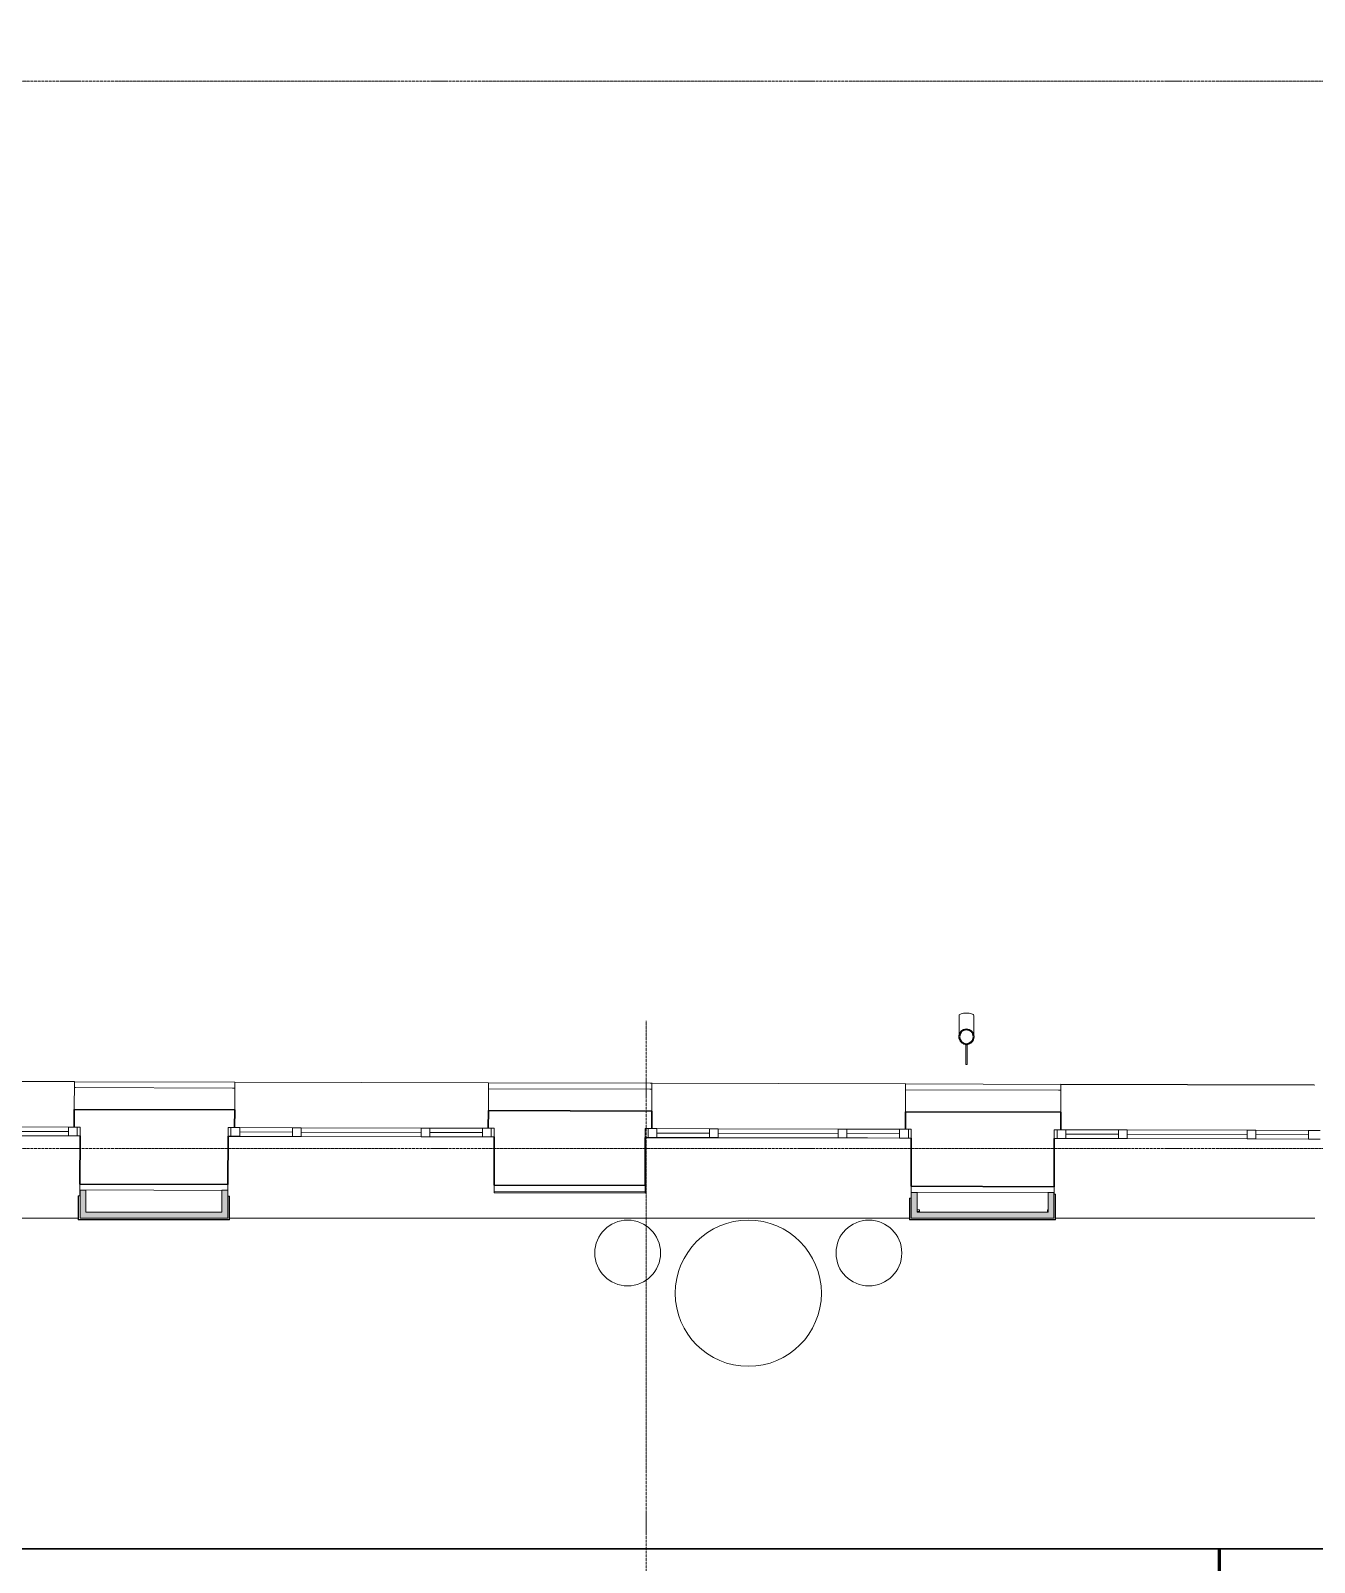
# Model space of a CAD drawing. Header units: millimetres. Extents: x -32 to 417638015, y -35 to 175284279.
# Drawn here: x 417158239 to 417167019, y 175241813 to 175252290 of the extents above; entities that cross this region are included whole.
import ezdxf

# ---------------------------------------------------------------- set-up
doc = ezdxf.new("R2010")
doc.units = ezdxf.units.MM
doc.linetypes.add('ADSK_Линия сетки', pattern=[25, 20, -2.5, 0, -2.5])
for name, color, linetype, lineweight in [('_ Окна', 7, 'Continuous', 9), ('_ЭМ_гофра', 5, 'Continuous', 60), ('_ЭМ_ТХобщее_слой', 7, 'Continuous', 30), ('Обобщенные модели', 7, 'Continuous', 18), ('Окна', 7, 'Continuous', 9), ('Оси', 253, 'Continuous', 9), ('Перекрытие', 7, 'Continuous', 18), ('Стены внутренние', 7, 'Continuous', 18), ('Стены наружные', 7, 'Continuous', 18), ('Стены несущие', 7, 'Continuous', 30), ('Стены отделка', 7, 'Continuous', 30), ('Стены штриховка', 7, 'Continuous', 9), ('ТХ', 5, 'Continuous', 0), ('ШТРИХОВКА', 252, 'Continuous', 15), ('ЭМ_Лоток 1_2', 162, 'Continuous', 30)]:
    doc.layers.add(name, color=color, linetype=linetype, lineweight=lineweight)
doc.layers.add('ЭОМ_Лотки рабочие', color=5, linetype='Continuous')
doc.linetypes.add('Cable in the tray', pattern='A,5,[130,ltypeshp.shx,S=1,R=0,X=0,Y=0],1.5,[130,ltypeshp.shx,S=1.5,R=90,X=0,Y=-1],1,[130,ltypeshp.shx,S=1,R=0,X=0.5,Y=0],5', length=12.5)

# ---------------------------------------------------------------- blocks, each defined once
blk = doc.blocks.new('ТХ 3 этаж')
at = {"layer": 'ТХ', "color": 8}
for centre, radius in [((37941.45445989474, 12269.45627165225), 225), ((38766.45445989474, 11994.45627165225), 500), ((39591.45445989474, 12269.45627165225), 225)]:
    blk.add_circle(centre, radius, dxfattribs=at)
blk = doc.blocks.new('План 3 этажа')
at = {"layer": 'Обобщенные модели', "lineweight": 9}
h = blk.add_hatch(dxfattribs=at)
h.set_pattern_fill('FP_16', color=8, style=0, pattern_type=2)
h.set_pattern_definition([(45, (507.3426196782602, 158.9018006899823), (-106.0660171779821, 106.0660171779821), [])])
h.paths.add_polyline_path([(33247.45461967824, 13817.03280069), (33269.14880663413, 13821.98435729487), (33286.54619380165, 13835.85831059706), (33296.20101528734, 13855.90675399217), (33296.20101528734, 13878.15884738779), (33286.54619380165, 13898.20729078292), (33269.14880663413, 13912.0812440851), (33247.45461967824, 13917.03280068998), (33224.7745203407, 13911.29500519696), (33208.36304555484, 13898.20729078292), (33198.70822406915, 13878.15884738778), (33199.83069172937, 13853.57592587876), (33208.36304555484, 13835.85831059705), (33225.76043272237, 13821.98435729487), (33244.76132488981, 13817.64752765005)])
at = {"layer": 'Стены внутренние'}
for points in [[(27185.3155875114, 12667.13994511951), (27225.3155875114, 12667.13994511951), (27225.3155875114, 12817.16781815498), (27185.3155875114, 12816.35070944555)], [(28195.29276132642, 12627.13994511957), (28194.6765335587, 12816.35527058014), (28155.2927613263, 12816.35070944555), (28155.2927613263, 12627.13994511957), (28194.6765335587, 12627.13994511957)], [(32876.90802929195, 12667.13994511952), (32910.28315379698, 12667.13994511952), (32910.28315379698, 12802.36466518621), (32870.28315379698, 12801.47647606953), (32870.28315379698, 12667.13994511952)], [(33845.28653249348, 12627.13994511958), (33845.02486538101, 12801.48006863578), (33805.28653249337, 12801.47647606953), (33805.28653249337, 12627.13994511958), (33845.19714138482, 12627.13994511958)], [(28155.29276132473, 12627.13994511957), (28155.2927613263, 12667.13994511951), (27185.3155875114, 12667.13994511951), (27185.3155875114, 12627.13994511957), (27719.56416849268, 12627.13994511957)], [(33781.49601027009, 12627.13994511958), (33805.28653249203, 12627.13994511958), (33805.28653249337, 12667.13994511952), (32870.28315379698, 12667.13994511952), (32870.28315379698, 12627.13994511958), (32927.34267625347, 12627.13994511958)]]:
    blk.add_hatch(color=8, dxfattribs=at).paths.add_polyline_path(points)
at = {"layer": '_ Окна', "color": 8}
for p, q in [((26745.46715612551, 13220.17186966788), (27105.46590861117, 13219.2241309041)), ((27165.3867224618, 13189.06627840302), (27165.54467892243, 13249.06607048397)), ((28217.38307694774, 13186.29677512658), (28217.54103340836, 13246.29656720752)), ((28277.46184725899, 13216.13871470641), (28637.46059974466, 13215.19097594263)), ((28697.46039182561, 13215.03301948201), (29517.45755026518, 13212.87428118674)), ((29577.45734234612, 13212.71632472611), (29937.45609483179, 13211.76858596234)), ((29997.37690868242, 13181.61073346126), (29997.53486514305, 13241.6105255422)), ((31070.37319039661, 13178.7859454236), (31070.53114685724, 13238.78573750454)), ((31130.45196070787, 13208.62788500343), (31490.45071319354, 13207.68014623965)), ((31550.45050527448, 13207.52218977903), (32370.44766371405, 13205.36345148376)), ((32430.447455795, 13205.20549502313), (32790.44620828066, 13204.25775625936)), ((32850.36702213129, 13174.09990375828), (32850.52497859192, 13234.09969583922)), ((33867.36349790325, 13171.42254175054), (33867.52145436388, 13231.42233383149)), ((33927.44226821451, 13201.26448133037), (34287.44102070018, 13200.3167425666)), ((34347.44081278112, 13200.15878610597), (35167.43797122069, 13198.0000478107)), ((35227.43776330163, 13197.84209135008), (35587.4365157873, 13196.8943525863))]:
    blk.add_line(p, q, dxfattribs=at)
at = {"layer": '_ Окна', "color": 8, "lineweight": 18}
for p, q in [((27105.54488684149, 13249.2240269446), (27105.38693038086, 13189.22423486365)), ((27185.54460961608, 13249.01341833043), (27105.54488684149, 13249.2240269446)), ((27185.38665315545, 13189.01362624948), (27185.54460961608, 13249.01341833043)), ((28197.38314625409, 13186.34942728012), (28197.54110271472, 13246.34921936107)), ((28197.54110271472, 13246.34921936107), (28277.54082548931, 13246.1386107469)), ((28277.54082548931, 13246.1386107469), (28277.38286902868, 13186.13881866595)), ((28637.38162151435, 13185.19107990218), (28637.53957797497, 13245.19087198312)), ((28637.53957797497, 13245.19087198312), (28697.53937005592, 13245.03291552249)), ((28697.53937005592, 13245.03291552249), (28697.38141359529, 13185.03312344155)), ((29517.37857203486, 13182.87438514629), (29517.53652849549, 13242.87417722724)), ((29517.53652849549, 13242.87417722724), (29577.53632057644, 13242.71622076661)), ((29577.53632057644, 13242.71622076661), (29577.37836411581, 13182.71642868566)), ((29937.5350730621, 13241.76848200283), (29937.37711660147, 13181.76868992189)), ((30017.53479583669, 13241.55787338866), (29937.5350730621, 13241.76848200283)), ((30017.37683937607, 13181.55808130772), (30017.53479583669, 13241.55787338866)), ((31050.37325970296, 13178.83859757714), (31050.53121616359, 13238.83838965809)), ((31050.53121616359, 13238.83838965809), (31130.53093893818, 13238.62778104392)), ((31130.53093893818, 13238.62778104392), (31130.37298247755, 13178.62798896297)), ((31490.37173496322, 13177.6802501992), (31490.52969142385, 13237.68004228014)), ((31490.52969142385, 13237.68004228014), (31550.52948350479, 13237.52208581951)), ((31550.52948350479, 13237.52208581951), (31550.37152704416, 13177.52229373857)), ((32370.36868548374, 13175.36355544331), (32370.52664194437, 13235.36334752426)), ((32370.52664194437, 13235.36334752426), (32430.52643402531, 13235.20539106363)), ((32430.52643402531, 13235.20539106363), (32430.36847756468, 13175.20559898268)), ((32790.52518651097, 13234.25765229985), (32790.36723005035, 13174.25786021891)), ((32870.52490928557, 13234.04704368568), (32790.52518651097, 13234.25765229985)), ((32870.36695282494, 13174.04725160474), (32870.52490928557, 13234.04704368568)), ((33847.36356720961, 13171.47519390409), (33847.52152367024, 13231.47498598503)), ((33847.52152367024, 13231.47498598503), (33927.52124644483, 13231.26437737086)), ((33927.52124644483, 13231.26437737086), (33927.3632899842, 13171.26458528991)), ((34287.36204246986, 13170.31684652614), (34287.51999893049, 13230.31663860708)), ((34287.51999893049, 13230.31663860708), (34347.51979101144, 13230.15868214646)), ((34347.51979101144, 13230.15868214646), (34347.36183455081, 13170.15889006551)), ((35167.35899299038, 13168.00015177025), (35167.516949451, 13227.9999438512)), ((35167.516949451, 13227.9999438512), (35227.51674153195, 13227.84198739057)), ((35227.51674153195, 13227.84198739057), (35227.35878507132, 13167.84219530962)), ((35587.51549401761, 13226.8942486268), (35587.35753755699, 13166.89445654585)), ((35667.51521679221, 13226.68364001262), (35587.51549401761, 13226.8942486268)), ((27105.38693038086, 13189.22423486365), (27185.38665315545, 13189.01362624948)), ((28277.38286902868, 13186.13881866595), (28197.38314625409, 13186.34942728012)), ((28697.38141359529, 13185.03312344155), (28637.38162151435, 13185.19107990218)), ((29577.37836411581, 13182.71642868566), (29517.37857203486, 13182.87438514629)), ((29937.37711660147, 13181.76868992189), (30017.37683937607, 13181.55808130772)), ((31130.37298247755, 13178.62798896297), (31050.37325970296, 13178.83859757714)), ((31550.37152704416, 13177.52229373857), (31490.37173496322, 13177.6802501992)), ((32430.36847756468, 13175.20559898268), (32370.36868548374, 13175.36355544331)), ((32790.36723005035, 13174.25786021891), (32870.36695282494, 13174.04725160474)), ((33927.3632899842, 13171.26458528991), (33847.36356720961, 13171.47519390409)), ((34347.36183455081, 13170.15889006551), (34287.36204246986, 13170.31684652614)), ((35227.35878507132, 13167.84219530962), (35167.35899299038, 13168.00015177025)), ((35587.35753755699, 13166.89445654585), (35667.35726033158, 13166.68384793168))]:
    blk.add_line(p, q, dxfattribs=at)
at = {"layer": 'Обобщенные модели', "color": 8}
for p, q in [((33197.45461967829, 14013.18438850483), (33197.45461967829, 13970.68025153376)), ((33297.45461967829, 13970.68025153375), (33297.45461967829, 14013.18438850483)), ((33242.45461967828, 13816.17401806192), (33242.45461967828, 13677.03280068996)), ((33252.45461967828, 13677.03280068996), (33252.45461967828, 13816.17401806192)), ((33242.45461967825, 13677.03280068995), (33252.45461967825, 13677.03280068995))]:
    blk.add_line(p, q, dxfattribs=at)
at = {"layer": 'Обобщенные модели', "color": 8, "flags": 128}
for points in [[(33197.45461967829, 13880.04967025469), (33197.45461967829, 13881.32005120701), (33197.45461967829, 13883.9835622731), (33197.45461967829, 13886.85992373835), (33197.45461967829, 13889.94453403799), (33197.45461967829, 13893.23245845355), (33197.45461967829, 13896.71843700735), (33197.45461967829, 13900.39689287736), (33197.45461967829, 13904.26194131887), (33197.45461967829, 13908.30739907886), (33197.45461967829, 13912.52679428793), (33197.45461967829, 13916.9133768138), (33197.45461967829, 13921.46012906022), (33197.45461967829, 13926.15977719348), (33197.45461967829, 13931.00480277913), (33197.45461967829, 13935.98745480979), (33197.45461967829, 13941.09976210508), (33197.45461967829, 13946.33354606394), (33197.45461967829, 13951.68043374849), (33197.45461967829, 13957.13187127905), (33197.45461967829, 13962.6791375185), (33197.45461967829, 13968.31335802418), (33197.45461967829, 13970.68025153376)], [(33297.45461967829, 13970.68025153375), (33297.45461967829, 13965.0125111), (33297.45461967829, 13959.42799203252), (33297.45461967829, 13953.93562837051), (33297.45461967829, 13948.54420672421), (33297.45461967829, 13943.26235221813), (33297.45461967829, 13938.09851469275), (33297.45461967829, 13933.06095518655), (33297.45461967829, 13928.15773272011), (33297.45461967829, 13923.39669140342), (33297.45461967829, 13918.78544788696), (33297.45461967829, 13914.33137917665), (33297.45461967829, 13910.04161083232), (33297.45461967829, 13905.92300556818), (33297.45461967829, 13901.98215227407), (33297.45461967829, 13898.2253554746), (33297.45461967829, 13894.65862524323), (33297.45461967829, 13891.28766758749), (33297.45461967829, 13888.11787532051), (33297.45461967829, 13885.15431943373), (33297.45461967829, 13882.4017409844), (33297.45461967829, 13880.04967025468)]]:
    blk.add_lwpolyline(points, dxfattribs=at)
at = {"layer": 'Обобщенные модели', "color": 8}
for radius, start, end in [(52.00000000000004, 90, 270), (52.00000000000001, 270, 90)]:
    blk.add_arc((33247.45461967825, 13867.03280068995), radius, start, end, dxfattribs=at)
at = {"layer": 'Обобщенные модели', "color": 8, "lineweight": 40}
for radius, start, end in [(49.99999999999995, 90, 270), (49.99999999999996, 270, 90)]:
    blk.add_arc((33247.45461967822, 13867.03280068997), radius, start, end, dxfattribs=at)
at = {"layer": 'Обобщенные модели', "color": 8}
for major_axis, ratio, start_param, end_param in [((-50.00000000000001, 1.362883799528872e-13), 0.3090169943749481, 4.712388980384695, 6.283185307179597), ((-49.99999999999999, 5.857276822912619e-14), 0.3090169943749482, 3.141592653589792, 4.712388980384689)]:
    blk.add_ellipse((33247.45461967825, 14013.18438850481), major_axis=major_axis, ratio=ratio, start_param=start_param, end_param=end_param, dxfattribs=at)
at = {"layer": 'Окна', "color": 8}
for p, q in [((26745.54613435582, 13250.17176570836), (27105.54488684149, 13249.22402694459)), ((27185.54460961608, 13249.01341833043), (27105.54488684149, 13249.2240269446)), ((27185.38665315545, 13189.01362624948), (27185.54460961608, 13249.01341833043)), ((28197.54110271472, 13246.34921936107), (28197.38314625409, 13186.34942728012)), ((28277.54082548931, 13246.1386107469), (28197.54110271472, 13246.34921936107)), ((28277.54082548931, 13246.13861074689), (28637.53957797497, 13245.19087198312)), ((28697.53937005592, 13245.03291552249), (28637.53957797497, 13245.19087198312)), ((28697.53937005592, 13245.03291552249), (29517.53652849549, 13242.87417722723)), ((29577.53632057644, 13242.71622076661), (29517.53652849549, 13242.87417722724)), ((29577.53632057644, 13242.7162207666), (29937.5350730621, 13241.76848200282)), ((30017.53479583669, 13241.55787338866), (29937.5350730621, 13241.76848200283)), ((30017.37683937607, 13181.55808130772), (30017.53479583669, 13241.55787338866)), ((31050.53121616359, 13238.83838965809), (31050.37325970296, 13178.83859757714)), ((31130.53093893818, 13238.62778104392), (31050.53121616359, 13238.83838965809)), ((31130.53093893818, 13238.62778104391), (31490.52969142385, 13237.68004228014)), ((31550.52948350479, 13237.52208581951), (31490.52969142385, 13237.68004228014)), ((31550.5294835048, 13237.52208581951), (32370.52664194437, 13235.36334752425)), ((32430.52643402531, 13235.20539106363), (32370.52664194437, 13235.36334752426)), ((32430.52643402531, 13235.20539106362), (32790.52518651097, 13234.25765229984)), ((32870.52490928557, 13234.04704368568), (32790.52518651097, 13234.25765229985)), ((32870.36695282494, 13174.04725160474), (32870.52490928557, 13234.04704368568)), ((33847.52152367024, 13231.47498598503), (33847.36356720961, 13171.47519390409)), ((33927.52124644483, 13231.26437737086), (33847.52152367024, 13231.47498598503)), ((33927.52124644483, 13231.26437737086), (34287.51999893049, 13230.31663860708)), ((34347.51979101144, 13230.15868214646), (34287.51999893049, 13230.31663860708)), ((34347.51979101144, 13230.15868214645), (35167.516949451, 13227.99994385119)), ((35227.51674153195, 13227.84198739057), (35167.516949451, 13227.9999438512)), ((35227.51674153195, 13227.84198739056), (35587.51549401761, 13226.89424862679)), ((35667.51521679221, 13226.68364001262), (35587.51549401761, 13226.8942486268)), ((27105.38693038086, 13189.22423486356), (26745.38817789519, 13190.17197362733)), ((27105.38693038086, 13189.22423486365), (27185.38665315545, 13189.01362624948)), ((28197.38314625409, 13186.34942728012), (28277.38286902868, 13186.13881866595)), ((28637.38162151435, 13185.19107990209), (28277.38286902868, 13186.13881866586)), ((28637.38162151435, 13185.19107990218), (28697.38141359529, 13185.03312344155)), ((29517.37857203486, 13182.87438514619), (28697.38141359529, 13185.03312344146)), ((29517.37857203486, 13182.87438514629), (29577.37836411581, 13182.71642868566)), ((29937.37711660147, 13181.76868992179), (29577.37836411581, 13182.71642868557)), ((29937.37711660147, 13181.76868992189), (30017.37683937607, 13181.55808130772)), ((31050.37325970296, 13178.83859757714), (31130.37298247755, 13178.62798896297)), ((31490.37173496322, 13177.68025019911), (31130.37298247755, 13178.62798896288)), ((31490.37173496322, 13177.6802501992), (31550.37152704416, 13177.52229373857)), ((32370.36868548374, 13175.36355544321), (31550.37152704417, 13177.52229373848)), ((32370.36868548374, 13175.36355544331), (32430.36847756468, 13175.20559898268)), ((32790.36723005035, 13174.25786021881), (32430.36847756468, 13175.20559898259)), ((32790.36723005035, 13174.25786021891), (32870.36695282494, 13174.04725160474)), ((33847.36356720961, 13171.47519390409), (33927.3632899842, 13171.26458528991)), ((34287.36204246986, 13170.31684652605), (33927.3632899842, 13171.26458528982)), ((34287.36204246986, 13170.31684652614), (34347.36183455081, 13170.15889006551)), ((35167.35899299038, 13168.00015177016), (34347.36183455081, 13170.15889006542)), ((35167.35899299038, 13168.00015177025), (35227.35878507132, 13167.84219530962)), ((35587.35753755699, 13166.89445654575), (35227.35878507132, 13167.84219530953)), ((35587.35753755699, 13166.89445654585), (35667.35726033158, 13166.68384793168))]:
    blk.add_line(p, q, dxfattribs=at)
at = {"layer": 'Оси', "color": 8, "linetype": 'ADSK_Линия сетки'}
for p, q in [((-10051.77423916385, 20403.90181029199), (56512.19555426505, 20403.90181029178)), ((31056.9080292919, -3523.687778418655), (31056.90802929195, 13975.18580564309)), ((-10051.77423916385, 13103.90181029199), (56512.195554265, 13103.90181029178))]:
    blk.add_line(p, q, dxfattribs=at)
at = {"layer": 'Перекрытие', "color": 8}
for p, q in [((28697.38141359529, 13184.99204553821), (28197.37957278796, 13184.99204553821)), ((30016.90802929195, 13003.48048043145), (30016.90802929195, 13181.559315505)), ((32569.67407341016, 13174.83886073061), (31051.90802929195, 13174.83886073061)), ((31051.90802929195, 13174.83886073061), (31051.90802929195, 12811.89610588643)), ((27190.274305926, 12817.16781815497), (27190.274305926, 12819.23114270124)), ((31051.90802929195, 12811.89610588643), (31049.40724073432, 12811.89610588643)), ((32876.90802929195, 12802.3646651862), (32876.90802929195, 12804.02874928285)), ((22582.3253960298, 12627.13994511948), (27173.43912149227, 12627.13994511949)), ((28207.29276132624, 12627.1399451195), (32858.41927078395, 12627.13994511951)), ((33857.28653249331, 12627.13994511951), (35630.72875330463, 12627.13994511952))]:
    blk.add_line(p, q, dxfattribs=at)
at = {"layer": 'Стены внутренние', "color": 8}
for p, q in [((32910.28315379698, 12683.13994511945), (32927.34267625347, 12683.13994511945)), ((32927.34267625347, 12671.13994511945), (32927.34267625347, 12683.13994511945)), ((33800.74039645132, 12683.13994511946), (33805.28653249331, 12683.13994511946)), ((33800.74039645132, 12671.13994511946), (33800.74039645132, 12683.13994511946)), ((32927.34267625347, 12671.13994511945), (32910.28315379698, 12671.13994511945)), ((33805.28653249331, 12671.13994511946), (33800.74039645132, 12671.13994511946))]:
    blk.add_line(p, q, dxfattribs=at)
at = {"layer": 'Стены наружные', "color": 8}
for p, q in [((25411.36686893477, 13563.68522270786), (27146.36085660872, 13559.11764838796)), ((27146.36085660831, 13559.11750977478), (25412.36686510412, 13563.68245148796)), ((25412.36949771177, 13564.68244802264), (27147.36348538607, 13560.11487370274)), ((27147.36348538607, 13560.11487370274), (27147.36085277837, 13559.11487716806)), ((28242.35969086306, 13557.23216829623), (28242.35705825535, 13556.23217176155)), ((28242.35969086306, 13557.23216829623), (29977.3536785373, 13552.66459397633)), ((28243.35705515533, 13556.2296777661), (29978.35104282928, 13551.6621034462)), ((29977.35104592965, 13551.66459744165), (28243.35705515539, 13556.22953915291)), ((29977.3536785373, 13552.66459397633), (29977.35104592965, 13551.66459744165)), ((31096.3471686042, 13548.71884806312), (32831.34115627821, 13544.15127374321)), ((31097.3497973815, 13549.71607337789), (31097.34716477385, 13548.71607684321)), ((32831.34115627804, 13544.15113513003), (31097.34716477385, 13548.71607684321)), ((31097.3497973815, 13549.71607337789), (32832.3437850558, 13545.148499058)), ((32832.3437850558, 13545.148499058), (32832.34115244815, 13544.14850252331)), ((33892.34011181933, 13542.35793492019), (33892.33747921168, 13541.35793838551)), ((33892.34011181933, 13542.35793492019), (35626.46629623324, 13537.79264519373)), ((33893.3374761109, 13541.35544439005), (35628.33146378485, 13536.78787007015)), ((35626.46366362559, 13536.79264865905), (33893.3374761109, 13541.35530577687)), ((35626.46629623324, 13537.79264519373), (35626.46366362559, 13536.79264865905))]:
    blk.add_line(p, q, dxfattribs=at)
at = {"layer": 'Стены несущие', "color": 8}
for p, q in [((27145.86066115007, 13369.11830679839), (27145.5447482288, 13249.11872263748)), ((28242.85685969662, 13366.23033617653), (27145.86066115007, 13369.11830679839)), ((28242.54094677541, 13246.23075201562), (28242.85685969662, 13366.23033617653)), ((29977.85084737063, 13361.66276185663), (29977.53493444936, 13241.66317769571)), ((29977.85084737046, 13361.6627618566), (31095.84697314556, 13358.71950647354)), ((31095.53106022428, 13238.71992231263), (31095.84697314556, 13358.71950647354)), ((32830.84096081933, 13354.15193215364), (32830.52504789823, 13234.15234799273)), ((33892.83728065219, 13351.35610280048), (32830.84096081933, 13354.15193215364)), ((33892.52136773098, 13231.35651863958), (33892.83728065219, 13351.35610280048)), ((27185.38665315538, 13189.01362624945), (27184.51789262122, 12859.01476980327)), ((28196.51438571967, 12856.35057083397), (28197.38314625394, 13186.34942728015)), ((30017.37683937594, 13181.55808130769), (30016.50807884202, 12851.55922486151)), ((31049.50449917, 12848.83974113099), (31050.37325970305, 13178.83859757717)), ((32870.36695282493, 13174.04725160471), (32869.49819229153, 12844.04839515853)), ((33846.49480667571, 12841.47633745793), (33847.36356720957, 13171.47519390411)), ((27184.51789262122, 12859.01476980327), (28196.51438571967, 12856.35057083397)), ((28196.51438572002, 12856.35057083283), (27184.51789262117, 12859.01476980214)), ((30016.50807884202, 12851.55922486151), (31049.50449917, 12848.83974113099)), ((31049.50449916959, 12848.83974112986), (30016.50807884202, 12851.55922486038)), ((32869.49819229153, 12844.04839515853), (33846.49480667571, 12841.47633745793)), ((33846.49480667611, 12841.47633745681), (32869.49819229159, 12844.04839515741))]:
    blk.add_line(p, q, dxfattribs=at)
at = {"layer": 'Стены отделка', "color": 8, "lineweight": 9}
for p, q in [((27146.36085660831, 13559.11764838796), (27145.86066114967, 13369.11830679835)), ((27146.25555230159, 13519.11778700066), (27153.25552804401, 13519.09935874697)), ((28243.35705515539, 13556.2296777661), (27146.36085660872, 13559.11764838796)), ((28243.25175084762, 13516.22981637885), (28228.25180282799, 13516.26930549401)), ((28242.85685969651, 13366.23033617649), (28243.25175084762, 13516.22981637885)), ((28243.25175084779, 13516.2298163788), (28243.35705515539, 13556.2296777661)), ((28243.25175084762, 13516.22981637885), (28243.25175084779, 13516.2298163788)), ((29978.35104282963, 13551.6621034462), (29978.24573852209, 13511.6622420589)), ((31083.34721365286, 13548.75307196292), (29978.35104282963, 13551.6621034462)), ((31096.3471686038, 13548.71884806312), (31083.34721365332, 13548.75307196292)), ((31096.24186429702, 13508.71898667582), (31096.3471686038, 13548.71884806312)), ((32831.3411562781, 13544.15127374321), (32831.23585197132, 13504.15141235592)), ((33893.33747611084, 13541.35544439005), (32831.34115627821, 13544.15127374321)), ((33893.23217180331, 13501.35558300276), (33893.33747611084, 13541.35544439005)), ((29978.24573852163, 13511.66224205896), (29977.85084737046, 13361.6627618566)), ((31096.24186429719, 13508.71898667588), (31083.24190934625, 13508.75321057568)), ((31095.84697314521, 13358.71950647352), (31096.24186429719, 13508.71898667588)), ((32831.23585197201, 13504.15141235598), (32830.84096082003, 13354.15193215362)), ((33893.23217180365, 13501.35558300283), (33878.23222378356, 13501.39507211799)), ((33892.83728065254, 13351.35610280047), (33893.23217180365, 13501.35558300283)), ((27145.86066114967, 13369.11830679835), (27145.86066115007, 13369.11830679839)), ((33892.83728065219, 13351.35610280048), (33892.83728065254, 13351.35610280047)), ((27184.41258831526, 12819.01490841484), (27184.30728400784, 12779.01504702868)), ((27184.51789262117, 12859.01476980214), (27184.41258831444, 12819.01490841484)), ((28196.40908141324, 12816.35070944554), (27184.41258831444, 12819.01490841484)), ((27185.3155875114, 12627.13994511949), (27185.3155875114, 12819.01253116398)), ((27225.31558751134, 12817.16781815497), (27185.31558751134, 12817.16781815497)), ((27225.31558751134, 12667.1399451195), (27225.31558751134, 12817.16781815497)), ((28155.29276132624, 12817.16781815497), (28155.29276132624, 12667.13994511949)), ((28195.29276132624, 12817.16781815497), (28155.29276132624, 12817.16781815497)), ((28195.29276132624, 12817.16781815497), (28195.29276132624, 12627.13994511948)), ((28196.3037771064, 12776.35084805938), (28196.51438572002, 12856.35057083283)), ((30016.50807884202, 12851.55922486038), (30016.37118324288, 12799.55940505689)), ((30016.37118324288, 12799.55940505689), (31049.36760357046, 12796.83992132638)), ((31049.36760357046, 12796.83992132638), (31049.50449916959, 12848.83974112986)), ((32869.49819229159, 12844.04839515741), (32869.28758367727, 12764.04867238394)), ((32870.28315379698, 12804.04619004138), (32869.39288798481, 12804.04853377011)), ((33846.38950236933, 12801.47647606951), (32870.28315379698, 12804.04619004138)), ((32870.28315379698, 12627.13994511951), (32870.28315379698, 12804.04619004138)), ((32910.28315379698, 12802.3646651862), (32870.28315379698, 12802.3646651862)), ((32910.28315379698, 12667.13994511951), (32910.28315379698, 12802.3646651862)), ((33805.28653249331, 12802.3646651862), (33805.28653249331, 12667.1399451195)), ((33845.28653249331, 12802.3646651862), (33805.28653249331, 12802.3646651862)), ((33845.28653249331, 12802.3646651862), (33845.28653249331, 12627.1399451195)), ((33846.35791107698, 12789.47651765332), (33846.49480667611, 12841.47633745681)), ((33857.28653249331, 12789.44774678098), (33846.35791107698, 12789.47651765332)), ((33857.28653249331, 12617.1399451195), (33857.28653249331, 12789.44774678098)), ((27184.30728400784, 12779.01504702868), (27173.3155875114, 12779.04398395354)), ((27173.3155875114, 12779.04398395354), (27173.3155875114, 12617.13994511949)), ((28207.29276132624, 12776.32191827491), (28196.3037771064, 12776.35084805938)), ((28207.29276132624, 12617.13994511948), (28207.29276132624, 12776.32191827491)), ((32869.28758367727, 12764.04867238394), (32858.28315379698, 12764.07764283092)), ((32858.28315379698, 12764.07764283092), (32858.28315379698, 12617.13994511951)), ((27175.31558751134, 12615.1399451195), (28205.29276132624, 12615.13994511948)), ((27185.31558751134, 12627.1399451195), (28195.29276132624, 12627.13994511949)), ((28155.29276132624, 12667.13994511948), (27225.31558751134, 12667.1399451195)), ((32860.28315379698, 12615.13994511951), (33855.28653249331, 12615.1399451195)), ((32870.28315379698, 12627.13994511951), (33845.28653249331, 12627.1399451195)), ((33805.28653249331, 12667.1399451195), (32910.28315379698, 12667.13994511951))]:
    blk.add_line(p, q, dxfattribs=at)
at = {"layer": 'Стены штриховка', "color": 8}
for p, q in [((28228.25180282799, 13516.26930549401), (27153.25552804401, 13519.09935874697)), ((31083.24190934625, 13508.75321057568), (29978.24573852163, 13511.66224205896)), ((32831.23585197132, 13504.15141235592), (33878.23222378356, 13501.39507211799)), ((30016.37644845829, 12801.55939812626), (31049.37286878569, 12798.83991439574)), ((30016.40277453524, 12811.55936347308), (31049.399194862, 12808.83987974257)), ((33855.28653249331, 12615.1399451195), (33855.28653249331, 12789.45301201458)), ((27175.3155875114, 12779.03871871994), (27175.31558751134, 12615.1399451195)), ((28205.29276132624, 12615.13994511948), (28205.29276132624, 12776.32718350851)), ((32860.28315379698, 12764.07237759732), (32860.28315379698, 12615.13994511951)), ((27173.3155875114, 12617.13994511949), (28207.29276132624, 12617.13994511948)), ((27173.3155875114, 12617.13994511949), (27173.3155875114, 12615.1399451195)), ((27173.3155875114, 12615.1399451195), (27175.31558751134, 12615.1399451195)), ((28205.29276132624, 12615.13994511948), (28207.29276132624, 12615.13994511948)), ((28207.29276132624, 12615.13994511948), (28207.29276132624, 12617.13994511948)), ((32858.28315379698, 12617.13994511951), (33857.28653249331, 12617.1399451195)), ((32858.28315379698, 12617.13994511951), (32858.28315379698, 12615.13994511951)), ((32858.28315379698, 12615.13994511951), (32860.28315379698, 12615.13994511951)), ((33855.28653249331, 12615.1399451195), (33857.28653249331, 12615.1399451195)), ((33857.28653249331, 12615.1399451195), (33857.28653249331, 12617.1399451195))]:
    blk.add_line(p, q, dxfattribs=at)
at = {"layer": 'ЭОМ_Лотки рабочие'}
blk.add_blockref('ТХ 3 этаж', (-7010.895253870607, 118.5421783487909), dxfattribs=at)
blk = doc.blocks.new('_ЭМ_ТХ2_3 этаж_нов')
at = {"layer": 'ТХ', "color": 8}
for centre, radius in [((36923.65117673244, 12234.09663970905), 225), ((37748.65117673244, 11959.09663970905), 500), ((38573.65117673244, 12234.09663970905), 225)]:
    blk.add_circle(centre, radius, dxfattribs=at)

msp = doc.modelspace()

# ---------------------------------------------------------------- linework, layer by layer
at = {"layer": '_ЭМ_гофра', "linetype": 'ByBlock'}
msp.add_lwpolyline([(417166370.784088, 175239305.2072892), (417166370.784088, 175241905.7510279)], dxfattribs=at)
at = {"layer": 'ЭМ_Лоток 1_2', "linetype": 'Cable in the tray', "ltscale": 50}
msp.add_lwpolyline([(417132663.3096298, 175268196.7129518), (417132702.9363478, 175241905.7510279), (417180042.9009197, 175241905.7510279)], dxfattribs=at)

# ---------------------------------------------------------------- block references
at = {"layer": '_ЭМ_ТХобщее_слой', "lineweight": 50}
msp.add_blockref('_ЭМ_ТХ2_3 этаж_нов', (417125398.491967, 175231694.5649611), dxfattribs=at)
at = {"layer": 'ШТРИХОВКА'}
msp.add_blockref('План 3 этажа', (417131391.5839376, 175231540.6631508), dxfattribs=at)

doc.saveas('drawing.dxf')
